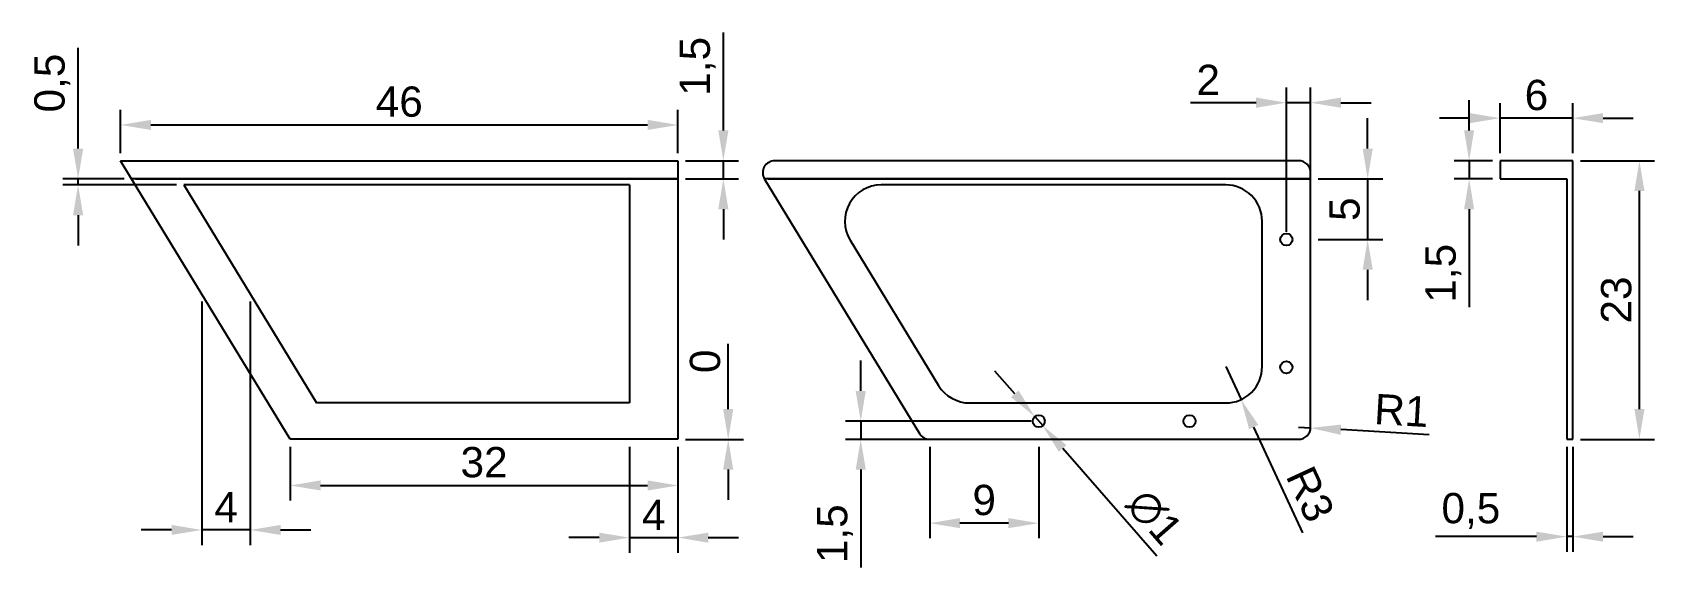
# Model space of a CAD drawing. Header units: millimetres. Extents: x 272 to 406, y 214 to 258.
import ezdxf

# ---------------------------------------------------------------- set-up
doc = ezdxf.new("R2010")
doc.units = ezdxf.units.MM
for name, color, linetype in [('cotari', 5, 'Continuous'), ('maner lateral', 1, 'Continuous'), ('maner lateral2', 1, 'Continuous'), ('maner spate', 6, 'Continuous')]:
    doc.layers.add(name, color=color, linetype=linetype)
doc.styles.get("Standard").update_dxf_attribs({"font": 'arial.ttf'})
doc.dimstyles.new('ISO-25', dxfattribs={"dimtxt": 2.5, "dimasz": 2.5, "dimexe": 1.25, "dimexo": 0.625, "dimtad": 1, "dimtxsty": 'Standard', "dimcen": 2.5, "dimadec": 0, "dimazin": 0, "dimtfac": 1, "dimtmove": 0, "dimatfit": 3, "dimfxl": 1, "dimarcsym": 0})

# ---------------------------------------------------------------- blocks, each defined once
blk = doc.blocks.new('*D1')
at = {"layer": 'cotari', "color": 0, "lineweight": -2, "transparency": 16777216}
for p, q in [((292.95, 224.21), (292.95, 219.77)), ((324.95, 224.21), (324.95, 219.77)), ((295.45, 221.02), (322.45, 221.02))]:
    blk.add_line(p, q, dxfattribs=at)
at = {"layer": 'cotari', "color": 0, "transparency": 16777216}
for points in [[(295.45, 221.44), (295.45, 220.61), (292.95, 221.02)], [(322.45, 221.44), (322.45, 220.61), (324.95, 221.02)]]:
    blk.add_solid(points, dxfattribs=at)
at = {"layer": 'Defpoints', "color": 0, "transparency": 16777216}
for p in [(292.95, 224.83), (324.95, 224.83), (324.95, 221.02)]:
    blk.add_point(p, dxfattribs=at)
at = {"layer": 'cotari', "color": 0, "transparency": 16777216, "insert": (308.95, 222.93), "char_height": 2.5, "attachment_point": 5}
blk.add_mtext('32', dxfattribs=at)
blk = doc.blocks.new('*D2')
at = {"layer": 'cotari', "color": 0, "lineweight": -2, "transparency": 16777216}
for p, q in [((320.95, 224.21), (320.95, 215.47)), ((324.95, 224.21), (324.95, 215.47)), ((318.45, 216.72), (315.95, 216.72)), ((320.95, 216.72), (324.95, 216.72)), ((327.45, 216.72), (329.95, 216.72))]:
    blk.add_line(p, q, dxfattribs=at)
at = {"layer": 'cotari', "color": 0, "transparency": 16777216}
for points in [[(318.45, 217.13), (318.45, 216.3), (320.95, 216.72)], [(327.45, 217.13), (327.45, 216.3), (324.95, 216.72)]]:
    blk.add_solid(points, dxfattribs=at)
at = {"layer": 'Defpoints', "color": 0, "transparency": 16777216}
for p in [(320.95, 224.83), (324.95, 224.83), (324.95, 216.72)]:
    blk.add_point(p, dxfattribs=at)
at = {"layer": 'cotari', "color": 0, "transparency": 16777216, "insert": (322.95, 218.59), "char_height": 2.5, "attachment_point": 5}
blk.add_mtext('4', dxfattribs=at)
blk = doc.blocks.new('*D3')
at = {"layer": 'cotari', "color": 0, "lineweight": -2, "transparency": 16777216}
for p, q in [((329.1, 227.33), (329.1, 232.71)), ((325.58, 224.83), (330.35, 224.83)), ((325.58, 224.83), (330.35, 224.83)), ((329.1, 222.33), (329.1, 219.83))]:
    blk.add_line(p, q, dxfattribs=at)
at = {"layer": 'cotari', "color": 0, "transparency": 16777216}
for points in [[(328.68, 227.33), (329.52, 227.33), (329.1, 224.83)], [(328.68, 222.33), (329.52, 222.33), (329.1, 224.83)]]:
    blk.add_solid(points, dxfattribs=at)
at = {"layer": 'Defpoints', "color": 0, "transparency": 16777216}
for p in [(324.95, 224.83), (324.95, 224.83), (329.1, 224.83)]:
    blk.add_point(p, dxfattribs=at)
at = {"layer": 'cotari', "color": 0, "transparency": 16777216, "insert": (327.2, 231.27), "char_height": 2.5, "attachment_point": 5, "rotation": 90}
blk.add_mtext('0', dxfattribs=at)
blk = doc.blocks.new('*D4')
at = {"layer": 'cotari', "color": 0, "lineweight": -2, "transparency": 16777216}
for p, q in [((278.95, 248.46), (278.95, 252.03)), ((324.95, 248.46), (324.95, 252.03)), ((281.45, 250.78), (322.45, 250.78))]:
    blk.add_line(p, q, dxfattribs=at)
at = {"layer": 'cotari', "color": 0, "transparency": 16777216}
for points in [[(281.45, 251.2), (281.45, 250.37), (278.95, 250.78)], [(322.45, 251.2), (322.45, 250.37), (324.95, 250.78)]]:
    blk.add_solid(points, dxfattribs=at)
at = {"layer": 'Defpoints', "color": 0, "transparency": 16777216}
for p in [(324.95, 250.78), (278.95, 247.83), (324.95, 247.83)]:
    blk.add_point(p, dxfattribs=at)
at = {"layer": 'cotari', "color": 0, "transparency": 16777216, "insert": (301.95, 252.69), "char_height": 2.5, "attachment_point": 5}
blk.add_mtext('46', dxfattribs=at)
blk = doc.blocks.new('*D5')
at = {"layer": 'cotari', "color": 0, "lineweight": -2, "transparency": 16777216}
for p, q in [((328.7, 250.33), (328.7, 258.42)), ((325.58, 247.83), (329.95, 247.83)), ((328.7, 246.33), (328.7, 247.83)), ((325.58, 246.33), (329.95, 246.33)), ((328.7, 243.83), (328.7, 241.33))]:
    blk.add_line(p, q, dxfattribs=at)
at = {"layer": 'cotari', "color": 0, "transparency": 16777216}
for points in [[(328.28, 250.33), (329.12, 250.33), (328.7, 247.83)], [(328.28, 243.83), (329.12, 243.83), (328.7, 246.33)]]:
    blk.add_solid(points, dxfattribs=at)
at = {"layer": 'Defpoints', "color": 0, "transparency": 16777216}
for p in [(324.95, 247.83), (328.7, 247.83), (324.95, 246.33)]:
    blk.add_point(p, dxfattribs=at)
at = {"layer": 'cotari', "color": 0, "transparency": 16777216, "insert": (326.57, 255.62), "char_height": 2.5, "attachment_point": 5, "rotation": 90}
blk.add_mtext('1,5', dxfattribs=at)
blk = doc.blocks.new('*D6')
at = {"layer": 'cotari', "color": 0, "lineweight": -2, "transparency": 16777216}
for p, q in [((275.44, 248.83), (275.44, 257.15)), ((279.24, 246.33), (274.19, 246.33)), ((283.55, 245.83), (274.19, 245.83)), ((275.44, 245.83), (275.44, 246.33)), ((275.44, 243.33), (275.44, 240.83))]:
    blk.add_line(p, q, dxfattribs=at)
at = {"layer": 'cotari', "color": 0, "transparency": 16777216}
for points in [[(275.02, 248.83), (275.86, 248.83), (275.44, 246.33)], [(275.02, 243.33), (275.86, 243.33), (275.44, 245.83)]]:
    blk.add_solid(points, dxfattribs=at)
at = {"layer": 'Defpoints', "color": 0, "transparency": 16777216}
for p in [(275.44, 246.33), (279.87, 246.33), (284.17, 245.83)]:
    blk.add_point(p, dxfattribs=at)
at = {"layer": 'cotari', "color": 0, "transparency": 16777216, "insert": (273.31, 254.24), "char_height": 2.5, "attachment_point": 5, "rotation": 90}
blk.add_mtext('0,5', dxfattribs=at)
blk = doc.blocks.new('*D7')
at = {"layer": 'cotari', "color": 0, "lineweight": -2, "transparency": 16777216}
for p, q in [((285.65, 236.21), (285.65, 216.1)), ((289.65, 236.21), (289.65, 216.1)), ((283.15, 217.35), (280.65, 217.35)), ((289.65, 217.35), (285.65, 217.35)), ((292.15, 217.35), (294.65, 217.35))]:
    blk.add_line(p, q, dxfattribs=at)
at = {"layer": 'cotari', "color": 0, "transparency": 16777216}
for points in [[(283.15, 217.77), (283.15, 216.94), (285.65, 217.35)], [(292.15, 217.77), (292.15, 216.94), (289.65, 217.35)]]:
    blk.add_solid(points, dxfattribs=at)
at = {"layer": 'Defpoints', "color": 0, "transparency": 16777216}
for p in [(285.65, 236.83), (289.65, 236.83), (285.65, 217.35)]:
    blk.add_point(p, dxfattribs=at)
at = {"layer": 'cotari', "color": 0, "transparency": 16777216, "insert": (287.65, 219.23), "char_height": 2.5, "attachment_point": 5}
blk.add_mtext('4', dxfattribs=at)
blk = doc.blocks.new('*D8')
at = {"layer": 'cotari', "color": 0, "lineweight": -2, "transparency": 16777216}
for p, q in [((370.17, 230.83), (371.43, 228.11)), ((376.52, 217.11), (372.48, 225.84))]:
    blk.add_line(p, q, dxfattribs=at)
at = {"layer": 'cotari', "color": 0, "transparency": 16777216}
blk.add_solid([(372.86, 226.02), (372.1, 225.67), (371.43, 228.11)], dxfattribs=at)
at = {"layer": 'Defpoints', "color": 0, "transparency": 16777216}
for p in [(370.17, 230.83), (371.43, 228.11)]:
    blk.add_point(p, dxfattribs=at)
at = {"layer": 'cotari', "color": 0, "transparency": 16777216, "insert": (377.14, 220.31), "char_height": 2.5, "attachment_point": 5, "rotation": 294.8443}
blk.add_mtext('R3', dxfattribs=at)
blk = doc.blocks.new('*D9')
at = {"layer": 'cotari', "color": 0, "lineweight": -2, "transparency": 16777216}
for p, q in [((376.17, 225.83), (377.17, 225.77)), ((386.95, 225.21), (379.67, 225.63))]:
    blk.add_line(p, q, dxfattribs=at)
at = {"layer": 'cotari', "color": 0, "transparency": 16777216}
blk.add_solid([(379.69, 226.05), (379.64, 225.21), (377.17, 225.77)], dxfattribs=at)
at = {"layer": 'Defpoints', "color": 0, "transparency": 16777216}
for p in [(376.17, 225.83), (377.17, 225.77)]:
    blk.add_point(p, dxfattribs=at)
at = {"layer": 'cotari', "color": 0, "transparency": 16777216, "insert": (384.67, 227.22), "char_height": 2.5, "attachment_point": 5, "rotation": 356.6814}
blk.add_mtext('R1', dxfattribs=at)
blk = doc.blocks.new('*D10')
at = {"layer": 'cotari', "color": 0, "lineweight": -2, "transparency": 16777216}
for p, q in [((398.31, 224.21), (398.31, 215.55)), ((398.81, 224.21), (398.81, 215.55)), ((395.81, 216.8), (387.49, 216.8)), ((398.81, 216.8), (398.31, 216.8)), ((401.31, 216.8), (403.81, 216.8))]:
    blk.add_line(p, q, dxfattribs=at)
at = {"layer": 'cotari', "color": 0, "transparency": 16777216}
for points in [[(395.81, 217.21), (395.81, 216.38), (398.31, 216.8)], [(401.31, 217.21), (401.31, 216.38), (398.81, 216.8)]]:
    blk.add_solid(points, dxfattribs=at)
at = {"layer": 'Defpoints', "color": 0, "transparency": 16777216}
for p in [(398.31, 224.83), (398.81, 224.83), (398.31, 216.8)]:
    blk.add_point(p, dxfattribs=at)
at = {"layer": 'cotari', "color": 0, "transparency": 16777216, "insert": (390.4, 218.92), "char_height": 2.5, "attachment_point": 5}
blk.add_mtext('0,5', dxfattribs=at)
blk = doc.blocks.new('*D11')
at = {"layer": 'cotari', "color": 0, "lineweight": -2, "transparency": 16777216}
for p, q in [((399.44, 247.83), (405.56, 247.83)), ((404.31, 227.33), (404.31, 245.33)), ((399.44, 224.83), (405.56, 224.83))]:
    blk.add_line(p, q, dxfattribs=at)
at = {"layer": 'cotari', "color": 0, "transparency": 16777216}
for points in [[(403.9, 245.33), (404.73, 245.33), (404.31, 247.83)], [(403.9, 227.33), (404.73, 227.33), (404.31, 224.83)]]:
    blk.add_solid(points, dxfattribs=at)
at = {"layer": 'Defpoints', "color": 0, "transparency": 16777216}
for p in [(398.81, 247.83), (404.31, 247.83), (398.81, 224.83)]:
    blk.add_point(p, dxfattribs=at)
at = {"layer": 'cotari', "color": 0, "transparency": 16777216, "insert": (402.41, 236.33), "char_height": 2.5, "attachment_point": 5, "rotation": 90}
blk.add_mtext('23', dxfattribs=at)
blk = doc.blocks.new('*D12')
at = {"layer": 'cotari', "color": 0, "lineweight": -2, "transparency": 16777216}
for p, q in [((392.81, 248.46), (392.81, 252.59)), ((398.81, 248.46), (398.81, 252.59)), ((390.31, 251.34), (387.81, 251.34)), ((398.81, 251.34), (392.81, 251.34)), ((401.31, 251.34), (403.81, 251.34))]:
    blk.add_line(p, q, dxfattribs=at)
at = {"layer": 'cotari', "color": 0, "transparency": 16777216}
for points in [[(390.31, 251.76), (390.31, 250.93), (392.81, 251.34)], [(401.31, 251.76), (401.31, 250.93), (398.81, 251.34)]]:
    blk.add_solid(points, dxfattribs=at)
at = {"layer": 'Defpoints', "color": 0, "transparency": 16777216}
for p in [(392.81, 251.34), (392.81, 247.83), (398.81, 247.83)]:
    blk.add_point(p, dxfattribs=at)
at = {"layer": 'cotari', "color": 0, "transparency": 16777216, "insert": (395.81, 253.24), "char_height": 2.5, "attachment_point": 5}
blk.add_mtext('6', dxfattribs=at)
blk = doc.blocks.new('*D13')
at = {"layer": 'cotari', "color": 0, "lineweight": -2, "transparency": 16777216}
for p, q in [((390.26, 250.33), (390.26, 252.83)), ((392.19, 247.83), (389.01, 247.83)), ((390.26, 247.83), (390.26, 246.33)), ((392.19, 246.33), (389.01, 246.33)), ((390.26, 243.83), (390.26, 235.75))]:
    blk.add_line(p, q, dxfattribs=at)
at = {"layer": 'cotari', "color": 0, "transparency": 16777216}
for points in [[(389.84, 250.33), (390.67, 250.33), (390.26, 247.83)], [(389.84, 243.83), (390.67, 243.83), (390.26, 246.33)]]:
    blk.add_solid(points, dxfattribs=at)
at = {"layer": 'Defpoints', "color": 0, "transparency": 16777216}
for p in [(392.81, 247.83), (390.26, 246.33), (392.81, 246.33)]:
    blk.add_point(p, dxfattribs=at)
at = {"layer": 'cotari', "color": 0, "transparency": 16777216, "insert": (388.13, 238.54), "char_height": 2.5, "attachment_point": 5, "rotation": 90}
blk.add_mtext('1,5', dxfattribs=at)
blk = doc.blocks.new('*D14')
at = {"layer": 'cotari', "color": 0, "lineweight": -2, "transparency": 16777216}
for p, q in [((381.88, 248.83), (381.88, 251.33)), ((377.8, 246.33), (383.13, 246.33)), ((381.88, 246.33), (381.88, 241.33)), ((377.8, 241.33), (383.13, 241.33)), ((381.88, 238.83), (381.88, 236.33))]:
    blk.add_line(p, q, dxfattribs=at)
at = {"layer": 'cotari', "color": 0, "transparency": 16777216}
for points in [[(381.47, 248.83), (382.3, 248.83), (381.88, 246.33)], [(381.47, 238.83), (382.3, 238.83), (381.88, 241.33)]]:
    blk.add_solid(points, dxfattribs=at)
at = {"layer": 'Defpoints', "color": 0, "transparency": 16777216}
for p in [(377.17, 246.33), (377.17, 241.33), (381.88, 241.33)]:
    blk.add_point(p, dxfattribs=at)
at = {"layer": 'cotari', "color": 0, "transparency": 16777216, "insert": (379.99, 243.83), "char_height": 2.5, "attachment_point": 5, "rotation": 90}
blk.add_mtext('5', dxfattribs=at)
blk = doc.blocks.new('*D15')
at = {"layer": 'cotari', "color": 0, "lineweight": -2, "transparency": 16777216}
for p, q in [((375.17, 241.96), (375.17, 253.87)), ((377.17, 241.96), (377.17, 253.87)), ((372.67, 252.62), (367.27, 252.62)), ((377.17, 252.62), (375.17, 252.62)), ((379.67, 252.62), (382.17, 252.62))]:
    blk.add_line(p, q, dxfattribs=at)
at = {"layer": 'cotari', "color": 0, "transparency": 16777216}
for points in [[(372.67, 253.04), (372.67, 252.2), (375.17, 252.62)], [(379.67, 253.04), (379.67, 252.2), (377.17, 252.62)]]:
    blk.add_solid(points, dxfattribs=at)
at = {"layer": 'Defpoints', "color": 0, "transparency": 16777216}
for p in [(375.17, 252.62), (375.17, 241.33), (377.17, 241.33)]:
    blk.add_point(p, dxfattribs=at)
at = {"layer": 'cotari', "color": 0, "transparency": 16777216, "insert": (368.72, 254.5), "char_height": 2.5, "attachment_point": 5}
blk.add_mtext('2', dxfattribs=at)
blk = doc.blocks.new('*D16')
at = {"layer": 'cotari', "color": 0, "lineweight": -2, "transparency": 16777216}
for p, q in [((345.73, 224.21), (345.73, 216.66)), ((354.73, 224.21), (354.73, 216.66)), ((352.23, 217.91), (348.23, 217.91))]:
    blk.add_line(p, q, dxfattribs=at)
at = {"layer": 'cotari', "color": 0, "transparency": 16777216}
for points in [[(348.23, 218.33), (348.23, 217.5), (345.73, 217.91)], [(352.23, 218.33), (352.23, 217.5), (354.73, 217.91)]]:
    blk.add_solid(points, dxfattribs=at)
at = {"layer": 'Defpoints', "color": 0, "transparency": 16777216}
for p in [(345.73, 224.83), (354.73, 224.83), (345.73, 217.91)]:
    blk.add_point(p, dxfattribs=at)
at = {"layer": 'cotari', "color": 0, "transparency": 16777216, "insert": (350.23, 219.81), "char_height": 2.5, "attachment_point": 5}
blk.add_mtext('9', dxfattribs=at)
blk = doc.blocks.new('*D17')
at = {"layer": 'cotari', "color": 0, "lineweight": -2, "transparency": 16777216}
for p, q in [((340.04, 228.83), (340.04, 231.33)), ((354.11, 226.33), (338.79, 226.33)), ((340.04, 226.33), (340.04, 224.83)), ((354.11, 224.83), (338.79, 224.83)), ((340.04, 222.33), (340.04, 214.25))]:
    blk.add_line(p, q, dxfattribs=at)
at = {"layer": 'cotari', "color": 0, "transparency": 16777216}
for points in [[(339.62, 228.83), (340.46, 228.83), (340.04, 226.33)], [(339.62, 222.33), (340.46, 222.33), (340.04, 224.83)]]:
    blk.add_solid(points, dxfattribs=at)
at = {"layer": 'Defpoints', "color": 0, "transparency": 16777216}
for p in [(354.73, 226.33), (340.04, 224.83), (354.73, 224.83)]:
    blk.add_point(p, dxfattribs=at)
at = {"layer": 'cotari', "color": 0, "transparency": 16777216, "insert": (337.91, 217.04), "char_height": 2.5, "attachment_point": 5, "rotation": 90}
blk.add_mtext('1,5', dxfattribs=at)
blk = doc.blocks.new('*D18')
at = {"layer": 'cotari', "color": 0, "lineweight": -2, "transparency": 16777216}
for p, q in [((352.76, 228.59), (351.11, 230.47)), ((354.4, 226.71), (355.06, 225.96)), ((364.49, 215.19), (356.71, 224.07))]:
    blk.add_line(p, q, dxfattribs=at)
at = {"layer": 'cotari', "color": 0, "transparency": 16777216}
for points in [[(353.07, 228.86), (352.44, 228.32), (354.4, 226.71)], [(357.02, 224.35), (356.39, 223.8), (355.06, 225.96)]]:
    blk.add_solid(points, dxfattribs=at)
at = {"layer": 'Defpoints', "color": 0, "transparency": 16777216}
for p in [(354.4, 226.71), (355.06, 225.96)]:
    blk.add_point(p, dxfattribs=at)
at = {"layer": 'cotari', "color": 0, "transparency": 16777216, "insert": (364.28, 218.41), "char_height": 2.5, "attachment_point": 5, "rotation": 311.1818}
blk.add_mtext('∅1', dxfattribs=at)

msp = doc.modelspace()

# ---------------------------------------------------------------- linework, layer by layer
at = {"layer": 'maner lateral'}
for p, q in [((278.953, 247.832), (324.953, 247.832)), ((292.953, 224.832), (278.953, 247.832)), ((324.953, 247.832), (324.953, 224.832)), ((324.953, 246.332), (279.866, 246.332)), ((280.171, 246.332), (324.953, 246.332)), ((320.953, 245.832), (284.171, 245.832)), ((284.171, 245.832), (295.127, 227.832)), ((320.953, 245.832), (320.953, 227.832)), ((320.953, 227.832), (295.127, 227.832)), ((324.953, 224.832), (292.953, 224.832))]:
    msp.add_line(p, q, dxfattribs=at)
for points in [[(332.95, 247.832, 0.5851063), (332.096, 246.313), (344.879, 225.313, 0.261745), (345.733, 224.832), (376.171, 224.832, 0.4142136), (377.171, 225.832), (377.171, 246.832, 0.4142136), (376.171, 247.832)], [(373.171, 242.832, 0.4142136), (370.171, 245.832), (341.727, 245.832, 0.5851063), (339.164, 241.273), (346.468, 229.273, 0.261745), (349.031, 227.832), (370.171, 227.832, 0.4142136), (373.171, 230.832)]]:
    msp.add_lwpolyline(points, format="xyb", close=True, dxfattribs=at)
msp.add_lwpolyline([(332.388, 246.332), (377.171, 246.332), (332.084, 246.332)], dxfattribs=at)
at = {"layer": 'maner lateral2'}
for centre in [(375.171, 241.332), (375.169, 230.775), (354.733, 226.332), (367.171, 226.332)]:
    msp.add_circle(centre, 0.5, dxfattribs=at)
at = {"layer": 'maner spate'}
for p, q in [((398.811, 247.832), (392.811, 247.832)), ((392.811, 247.832), (392.811, 246.332)), ((398.811, 224.832), (398.811, 247.832)), ((392.811, 246.332), (398.311, 246.332)), ((398.311, 246.332), (398.311, 224.832)), ((398.311, 224.832), (398.811, 224.832))]:
    msp.add_line(p, q, dxfattribs=at)

# ---------------------------------------------------------------- dimensions: what is measured, and where the dimension line sits
at = {"layer": 'cotari'}
for base, p1, p2, picture, middle in [((328.701, 247.832), (324.953, 246.332), (324.953, 247.832), '*D5', (326.574, 255.625)), ((275.44, 246.332), (284.171, 245.832), (279.866, 246.332), '*D6', (273.312, 254.243)), ((390.258, 246.332), (392.811, 247.832), (392.811, 246.332), '*D13', (388.131, 238.54)), ((381.882, 241.332), (377.171, 246.332), (377.171, 241.332), '*D14', (379.986, 243.832)), ((404.312, 247.832), (398.811, 224.832), (398.811, 247.832), '*D11', (402.41, 236.332)), ((329.100230489, 224.832452495), (324.953248011, 224.832452495), (324.953248011, 224.832452495), '*D3', (327.19879802, 231.272595742)), ((340.04, 224.832), (354.733, 226.332), (354.733, 224.832), '*D17', (337.913, 217.04))]:
    dim = msp.add_linear_dim(base=base, p1=p1, p2=p2, angle=90, dimstyle='ISO-25', dxfattribs=at)
    dim.commit()
    dim.dimension.update_dxf_attribs({"geometry": picture, "text_midpoint": middle})
for base, p1, p2, picture, middle in [((375.171, 252.62), (377.171, 241.332), (375.171, 241.332), '*D15', (368.718, 254.5)), ((392.811, 251.343), (398.811, 247.832), (392.811, 247.832), '*D12', (395.811, 253.245)), ((324.953, 250.785), (278.953, 247.832), (324.953, 247.832), '*D4', (301.953, 252.686)), ((285.649, 217.354), (289.649, 236.832), (285.649, 236.832), '*D7', (287.649, 219.229)), ((324.953, 221.024), (292.953, 224.832), (324.953, 224.832), '*D1', (308.953, 222.926)), ((324.953, 216.715), (320.953, 224.832), (324.953, 224.832), '*D2', (322.953, 218.59)), ((345.733, 217.912), (354.733, 224.832), (345.733, 224.832), '*D16', (350.233, 219.814)), ((398.311, 216.795), (398.811, 224.832), (398.311, 224.832), '*D10', (390.401, 218.923))]:
    dim = msp.add_linear_dim(base=base, p1=p1, p2=p2, dimstyle='ISO-25', dxfattribs=at)
    dim.commit()
    dim.dimension.update_dxf_attribs({"geometry": picture, "text_midpoint": middle})
dim = msp.add_diameter_dim_2p(p1=(354.404, 226.709), p2=(355.062, 225.956), dimstyle='ISO-25', dxfattribs=at)
dim.commit()
dim.dimension.update_dxf_attribs({"geometry": '*D18', "text_midpoint": (362.798, 217.114), "dimtype": 163})
dim = msp.add_radius_dim(center=(370.171, 230.832), mpoint=(371.432, 228.11), dimstyle='ISO-25', dxfattribs=at)
dim.commit()
dim.dimension.update_dxf_attribs({"geometry": '*D8', "text_midpoint": (375.414, 219.508), "dimtype": 164})
dim = msp.add_radius_dim(center=(376.171, 225.832), mpoint=(377.169, 225.775), dimstyle='ISO-25', dxfattribs=at)
dim.commit()
dim.dimension.update_dxf_attribs({"geometry": '*D9', "text_midpoint": (384.665, 227.223)})

doc.saveas('drawing.dxf')
